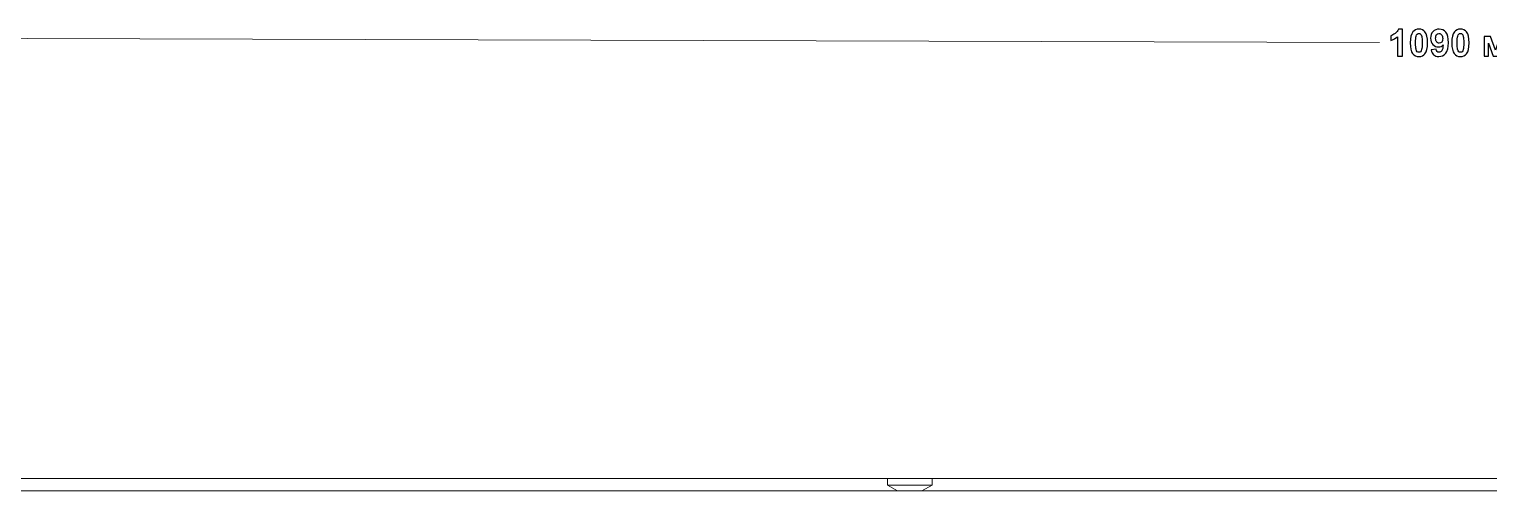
# Model space of a CAD drawing. Header units: centimetres. Extents: x -84 to 84, y -59 to 59.
# Drawn here: x -37.98 to -2.17, y 16.93 to 28.27 of the extents above; entities that cross this region are included whole.
import ezdxf

# ---------------------------------------------------------------- set-up
doc = ezdxf.new("R2010")
doc.units = ezdxf.units.CM
doc.header["$MEASUREMENT"] = 0
doc.layers.add('layer 1', color=7, linetype='Continuous')

msp = doc.modelspace()

# ---------------------------------------------------------------- linework, layer by layer
at = {"layer": 'layer 1', "color": 155, "lineweight": 9}
msp.add_open_spline([(-57.38855, 28.09787), (-57.38855, 28.09787), (-4.8571, 27.93797), (-4.8571, 27.93797)], degree=3, dxfattribs=at)
at = {"layer": 'layer 1', "color": 155}
for points, knots in [([(-4.2893, 27.60713), (-4.2893, 27.60713), (-4.41496, 27.60713), (-4.41496, 27.60713), (-4.41496, 27.60713), (-4.41496, 27.60713), (-4.41496, 28.08256), (-4.41496, 28.08256), (-4.41496, 28.08256), (-4.46082, 28.03945), (-4.51494, 28.0075), (-4.57731, 27.98686), (-4.57731, 27.98686), (-4.57731, 27.98686), (-4.57731, 28.10151), (-4.57731, 28.10151), (-4.57731, 28.10151), (-4.54444, 28.11221), (-4.50882, 28.13254), (-4.47045, 28.16266), (-4.47045, 28.16266), (-4.43193, 28.19262), (-4.40564, 28.22763), (-4.39127, 28.26753), (-4.39127, 28.26753), (-4.39127, 28.26753), (-4.2893, 28.26753), (-4.2893, 28.26753), (-4.2893, 28.26753), (-4.2893, 28.26753), (-4.2893, 27.60713), (-4.2893, 27.60713)], [0, 0, 0, 0, 0.11111111, 0.11111111, 0.11111111, 0.11111111, 0.22222222, 0.22222222, 0.22222222, 0.22222222, 0.33333333, 0.33333333, 0.33333333, 0.33333333, 0.44444444, 0.44444444, 0.44444444, 0.44444444, 0.55555556, 0.55555556, 0.55555556, 0.55555556, 0.66666667, 0.66666667, 0.66666667, 0.66666667, 0.77777778, 0.77777778, 0.77777778, 0.77777778, 1, 1, 1, 1]), ([(-3.88786, 28.26753), (-3.82427, 28.26753), (-3.77459, 28.24475), (-3.73866, 28.1992), (-3.73866, 28.1992), (-3.69601, 28.14539), (-3.67461, 28.05596), (-3.67461, 27.93121), (-3.67461, 27.93121), (-3.67461, 27.80663), (-3.69616, 27.71704), (-3.73912, 27.66262), (-3.73912, 27.66262), (-3.77474, 27.61768), (-3.82427, 27.59521), (-3.88786, 27.59521), (-3.88786, 27.59521), (-3.95176, 27.59521), (-4.00328, 27.61982), (-4.04241, 27.66904), (-4.04241, 27.66904), (-4.08155, 27.71827), (-4.10112, 27.80617), (-4.10112, 27.93244), (-4.10112, 27.93244), (-4.10112, 28.05641), (-4.07956, 28.14569), (-4.03661, 28.20011), (-4.03661, 28.20011), (-4.00099, 28.24506), (-3.95146, 28.26753), (-3.88786, 28.26753)], [0, 0, 0, 0, 0.11111111, 0.11111111, 0.11111111, 0.11111111, 0.22222222, 0.22222222, 0.22222222, 0.22222222, 0.33333333, 0.33333333, 0.33333333, 0.33333333, 0.44444444, 0.44444444, 0.44444444, 0.44444444, 0.55555556, 0.55555556, 0.55555556, 0.55555556, 0.66666667, 0.66666667, 0.66666667, 0.66666667, 0.77777778, 0.77777778, 0.77777778, 0.77777778, 1, 1, 1, 1]), ([(-3.88786, 28.16297), (-3.90284, 28.16297), (-3.9163, 28.15807), (-3.92792, 28.14829), (-3.92792, 28.14829), (-3.93969, 28.13866), (-3.94886, 28.12123), (-3.95528, 28.09601), (-3.95528, 28.09601), (-3.96384, 28.06345), (-3.96812, 28.00841), (-3.96812, 27.93121), (-3.96812, 27.93121), (-3.96812, 27.85386), (-3.9643, 27.80082), (-3.95665, 27.77192), (-3.95665, 27.77192), (-3.94901, 27.74303), (-3.93938, 27.72377), (-3.92776, 27.71414), (-3.92776, 27.71414), (-3.91614, 27.70451), (-3.90284, 27.69977), (-3.88786, 27.69977), (-3.88786, 27.69977), (-3.87288, 27.69977), (-3.85943, 27.70466), (-3.84766, 27.71444), (-3.84766, 27.71444), (-3.83604, 27.72408), (-3.82687, 27.7415), (-3.82045, 27.76673), (-3.82045, 27.76673), (-3.81189, 27.79898), (-3.80761, 27.85386), (-3.80761, 27.93121), (-3.80761, 27.93121), (-3.80761, 28.00841), (-3.81143, 28.06146), (-3.81907, 28.09035), (-3.81907, 28.09035), (-3.82672, 28.11924), (-3.83635, 28.13866), (-3.84796, 28.14829), (-3.84796, 28.14829), (-3.85958, 28.15807), (-3.87288, 28.16297), (-3.88786, 28.16297)], [0, 0, 0, 0, 0.07692308, 0.07692308, 0.07692308, 0.07692308, 0.15384615, 0.15384615, 0.15384615, 0.15384615, 0.23076923, 0.23076923, 0.23076923, 0.23076923, 0.30769231, 0.30769231, 0.30769231, 0.30769231, 0.38461538, 0.38461538, 0.38461538, 0.38461538, 0.46153846, 0.46153846, 0.46153846, 0.46153846, 0.53846154, 0.53846154, 0.53846154, 0.53846154, 0.61538462, 0.61538462, 0.61538462, 0.61538462, 0.69230769, 0.69230769, 0.69230769, 0.69230769, 0.76923077, 0.76923077, 0.76923077, 0.76923077, 0.84615385, 0.84615385, 0.84615385, 0.84615385, 1, 1, 1, 1]), ([(-3.5864, 27.75969), (-3.5864, 27.75969), (-3.46441, 27.77315), (-3.46441, 27.77315), (-3.46441, 27.77315), (-3.46151, 27.74823), (-3.45371, 27.72973), (-3.44133, 27.71781), (-3.44133, 27.71781), (-3.42894, 27.70573), (-3.41243, 27.69977), (-3.3921, 27.69977), (-3.3921, 27.69977), (-3.36627, 27.69977), (-3.34441, 27.71185), (-3.32637, 27.73585), (-3.32637, 27.73585), (-3.30833, 27.75985), (-3.29686, 27.80968), (-3.29182, 27.88505), (-3.29182, 27.88505), (-3.32346, 27.84836), (-3.3629, 27.83001), (-3.41045, 27.83001), (-3.41045, 27.83001), (-3.46196, 27.83001), (-3.5066, 27.84989), (-3.54406, 27.88979), (-3.54406, 27.88979), (-3.58151, 27.92969), (-3.60016, 27.98151), (-3.60016, 28.04541), (-3.60016, 28.04541), (-3.60016, 28.11206), (-3.58044, 28.16572), (-3.54085, 28.20638), (-3.54085, 28.20638), (-3.50125, 28.2472), (-3.4508, 28.26753), (-3.38966, 28.26753), (-3.38966, 28.26753), (-3.32316, 28.26753), (-3.26843, 28.24169), (-3.22578, 28.19018), (-3.22578, 28.19018), (-3.18313, 28.13851), (-3.16173, 28.05366), (-3.16173, 27.93534), (-3.16173, 27.93534), (-3.16173, 27.81519), (-3.18389, 27.72836), (-3.22823, 27.67516), (-3.22823, 27.67516), (-3.27256, 27.62181), (-3.33034, 27.59521), (-3.40158, 27.59521), (-3.40158, 27.59521), (-3.45279, 27.59521), (-3.49407, 27.60896), (-3.52571, 27.63648), (-3.52571, 27.63648), (-3.5572, 27.66384), (-3.57753, 27.70497), (-3.5864, 27.75969)], [0, 0, 0, 0, 0.05882353, 0.05882353, 0.05882353, 0.05882353, 0.11764706, 0.11764706, 0.11764706, 0.11764706, 0.17647059, 0.17647059, 0.17647059, 0.17647059, 0.23529412, 0.23529412, 0.23529412, 0.23529412, 0.29411765, 0.29411765, 0.29411765, 0.29411765, 0.35294118, 0.35294118, 0.35294118, 0.35294118, 0.41176471, 0.41176471, 0.41176471, 0.41176471, 0.47058824, 0.47058824, 0.47058824, 0.47058824, 0.52941176, 0.52941176, 0.52941176, 0.52941176, 0.58823529, 0.58823529, 0.58823529, 0.58823529, 0.64705882, 0.64705882, 0.64705882, 0.64705882, 0.70588235, 0.70588235, 0.70588235, 0.70588235, 0.76470588, 0.76470588, 0.76470588, 0.76470588, 0.82352941, 0.82352941, 0.82352941, 0.82352941, 0.88235294, 0.88235294, 0.88235294, 0.88235294, 1, 1, 1, 1]), ([(-3.30298, 28.03517), (-3.30298, 28.07568), (-3.3123, 28.10717), (-3.33095, 28.12949), (-3.33095, 28.12949), (-3.34945, 28.15181), (-3.37101, 28.16297), (-3.39547, 28.16297), (-3.39547, 28.16297), (-3.4187, 28.16297), (-3.43796, 28.15379), (-3.45325, 28.13545), (-3.45325, 28.13545), (-3.46869, 28.1171), (-3.47633, 28.08714), (-3.47633, 28.04556), (-3.47633, 28.04556), (-3.47633, 28.00322), (-3.46793, 27.97218), (-3.45126, 27.95231), (-3.45126, 27.95231), (-3.4346, 27.93259), (-3.41381, 27.92265), (-3.38874, 27.92265), (-3.38874, 27.92265), (-3.36459, 27.92265), (-3.34425, 27.93213), (-3.32774, 27.95124), (-3.32774, 27.95124), (-3.31123, 27.97035), (-3.30298, 27.99832), (-3.30298, 28.03517)], [0, 0, 0, 0, 0.11111111, 0.11111111, 0.11111111, 0.11111111, 0.22222222, 0.22222222, 0.22222222, 0.22222222, 0.33333333, 0.33333333, 0.33333333, 0.33333333, 0.44444444, 0.44444444, 0.44444444, 0.44444444, 0.55555556, 0.55555556, 0.55555556, 0.55555556, 0.66666667, 0.66666667, 0.66666667, 0.66666667, 0.77777778, 0.77777778, 0.77777778, 0.77777778, 1, 1, 1, 1]), ([(-2.8676, 28.26753), (-2.80401, 28.26753), (-2.75433, 28.24475), (-2.7184, 28.1992), (-2.7184, 28.1992), (-2.67575, 28.14539), (-2.65435, 28.05596), (-2.65435, 27.93121), (-2.65435, 27.93121), (-2.65435, 27.80663), (-2.6759, 27.71704), (-2.71886, 27.66262), (-2.71886, 27.66262), (-2.75448, 27.61768), (-2.80401, 27.59521), (-2.8676, 27.59521), (-2.8676, 27.59521), (-2.9315, 27.59521), (-2.98302, 27.61982), (-3.02215, 27.66904), (-3.02215, 27.66904), (-3.06129, 27.71827), (-3.08086, 27.80617), (-3.08086, 27.93244), (-3.08086, 27.93244), (-3.08086, 28.05641), (-3.0593, 28.14569), (-3.01635, 28.20011), (-3.01635, 28.20011), (-2.98073, 28.24506), (-2.9312, 28.26753), (-2.8676, 28.26753)], [0, 0, 0, 0, 0.11111111, 0.11111111, 0.11111111, 0.11111111, 0.22222222, 0.22222222, 0.22222222, 0.22222222, 0.33333333, 0.33333333, 0.33333333, 0.33333333, 0.44444444, 0.44444444, 0.44444444, 0.44444444, 0.55555556, 0.55555556, 0.55555556, 0.55555556, 0.66666667, 0.66666667, 0.66666667, 0.66666667, 0.77777778, 0.77777778, 0.77777778, 0.77777778, 1, 1, 1, 1]), ([(-2.8676, 28.16297), (-2.88258, 28.16297), (-2.89604, 28.15807), (-2.90766, 28.14829), (-2.90766, 28.14829), (-2.91943, 28.13866), (-2.9286, 28.12123), (-2.93502, 28.09601), (-2.93502, 28.09601), (-2.94358, 28.06345), (-2.94786, 28.00841), (-2.94786, 27.93121), (-2.94786, 27.93121), (-2.94786, 27.85386), (-2.94404, 27.80082), (-2.93639, 27.77192), (-2.93639, 27.77192), (-2.92875, 27.74303), (-2.91912, 27.72377), (-2.9075, 27.71414), (-2.9075, 27.71414), (-2.89588, 27.70451), (-2.88258, 27.69977), (-2.8676, 27.69977), (-2.8676, 27.69977), (-2.85262, 27.69977), (-2.83917, 27.70466), (-2.8274, 27.71444), (-2.8274, 27.71444), (-2.81578, 27.72408), (-2.80661, 27.7415), (-2.80019, 27.76673), (-2.80019, 27.76673), (-2.79163, 27.79898), (-2.78735, 27.85386), (-2.78735, 27.93121), (-2.78735, 27.93121), (-2.78735, 28.00841), (-2.79117, 28.06146), (-2.79881, 28.09035), (-2.79881, 28.09035), (-2.80646, 28.11924), (-2.81609, 28.13866), (-2.8277, 28.14829), (-2.8277, 28.14829), (-2.83932, 28.15807), (-2.85262, 28.16297), (-2.8676, 28.16297)], [0, 0, 0, 0, 0.07692308, 0.07692308, 0.07692308, 0.07692308, 0.15384615, 0.15384615, 0.15384615, 0.15384615, 0.23076923, 0.23076923, 0.23076923, 0.23076923, 0.30769231, 0.30769231, 0.30769231, 0.30769231, 0.38461538, 0.38461538, 0.38461538, 0.38461538, 0.46153846, 0.46153846, 0.46153846, 0.46153846, 0.53846154, 0.53846154, 0.53846154, 0.53846154, 0.61538462, 0.61538462, 0.61538462, 0.61538462, 0.69230769, 0.69230769, 0.69230769, 0.69230769, 0.76923077, 0.76923077, 0.76923077, 0.76923077, 0.84615385, 0.84615385, 0.84615385, 0.84615385, 1, 1, 1, 1]), ([(-2.28471, 28.08317), (-2.28471, 28.08317), (-2.12787, 28.08317), (-2.12787, 28.08317), (-2.12787, 28.08317), (-2.12787, 28.08317), (-2.01092, 27.75144), (-2.01092, 27.75144), (-2.01092, 27.75144), (-2.01092, 27.75144), (-1.89199, 28.08317), (-1.89199, 28.08317), (-1.89199, 28.08317), (-1.89199, 28.08317), (-1.73621, 28.08317), (-1.73621, 28.08317), (-1.73621, 28.08317), (-1.73621, 28.08317), (-1.73621, 27.60713), (-1.73621, 27.60713), (-1.73621, 27.60713), (-1.73621, 27.60713), (-1.84353, 27.60713), (-1.84353, 27.60713), (-1.84353, 27.60713), (-1.84353, 27.60713), (-1.84353, 27.92051), (-1.84353, 27.92051), (-1.84353, 27.92051), (-1.84353, 27.92051), (-1.95879, 27.60713), (-1.95879, 27.60713), (-1.95879, 27.60713), (-1.95879, 27.60713), (-2.06687, 27.60713), (-2.06687, 27.60713), (-2.06687, 27.60713), (-2.06687, 27.60713), (-2.1774, 27.92051), (-2.1774, 27.92051), (-2.1774, 27.92051), (-2.1774, 27.92051), (-2.1774, 27.60713), (-2.1774, 27.60713), (-2.1774, 27.60713), (-2.1774, 27.60713), (-2.28471, 27.60713), (-2.28471, 27.60713), (-2.28471, 27.60713), (-2.28471, 27.60713), (-2.28471, 28.08317), (-2.28471, 28.08317)], [0, 0, 0, 0, 0.07142857, 0.07142857, 0.07142857, 0.07142857, 0.14285714, 0.14285714, 0.14285714, 0.14285714, 0.21428571, 0.21428571, 0.21428571, 0.21428571, 0.28571429, 0.28571429, 0.28571429, 0.28571429, 0.35714286, 0.35714286, 0.35714286, 0.35714286, 0.42857143, 0.42857143, 0.42857143, 0.42857143, 0.5, 0.5, 0.5, 0.5, 0.57142857, 0.57142857, 0.57142857, 0.57142857, 0.64285714, 0.64285714, 0.64285714, 0.64285714, 0.71428571, 0.71428571, 0.71428571, 0.71428571, 0.78571429, 0.78571429, 0.78571429, 0.78571429, 0.85714286, 0.85714286, 0.85714286, 0.85714286, 1, 1, 1, 1])]:
    msp.add_open_spline(points, degree=3, knots=knots, dxfattribs=at)
at = {"layer": 'layer 1', "color": 254, "lineweight": 20}
msp.add_open_spline([(-57.22765, 17.22703), (-57.22765, 17.22703), (51.47238, 17.22703), (51.47238, 17.22703), (51.47238, 17.22703), (51.55488, 17.22703), (51.62236, 17.15954), (51.62236, 17.07704), (51.62236, 17.07704), (51.62236, 17.07704), (51.62236, 17.07702), (51.62236, 17.07702), (51.62236, 17.07702), (51.62236, 16.99452), (51.55488, 16.92703), (51.47238, 16.92703), (51.47238, 16.92703), (51.47238, 16.92703), (-57.22765, 16.92703), (-57.22765, 16.92703), (-57.22765, 16.92703), (-57.31015, 16.92703), (-57.37763, 16.99452), (-57.37763, 17.07702), (-57.37763, 17.07702), (-57.37763, 17.07702), (-57.37763, 17.07704), (-57.37763, 17.07704), (-57.37763, 17.07704), (-57.37763, 17.15954), (-57.31015, 17.22703), (-57.22765, 17.22703)], degree=3, knots=[0, 0, 0, 0, 0.11111111, 0.11111111, 0.11111111, 0.11111111, 0.22222222, 0.22222222, 0.22222222, 0.22222222, 0.33333333, 0.33333333, 0.33333333, 0.33333333, 0.44444444, 0.44444444, 0.44444444, 0.44444444, 0.55555556, 0.55555556, 0.55555556, 0.55555556, 0.66666667, 0.66666667, 0.66666667, 0.66666667, 0.77777778, 0.77777778, 0.77777778, 0.77777778, 1, 1, 1, 1], dxfattribs=at)
at = {"layer": 'layer 1', "color": 253, "lineweight": 20}
msp.add_open_spline([(-16.9277, 17.22703), (-16.9277, 17.22703), (-15.8277, 17.22703), (-15.8277, 17.22703), (-15.8277, 17.22703), (-15.8277, 17.22703), (-15.8277, 17.06703), (-15.8277, 17.06703), (-15.8277, 17.06703), (-15.8277, 17.06703), (-16.9277, 17.06703), (-16.9277, 17.06703), (-16.9277, 17.06703), (-16.9277, 17.06703), (-16.9277, 17.22703), (-16.9277, 17.22703)], degree=3, knots=[0, 0, 0, 0, 0.2, 0.2, 0.2, 0.2, 0.4, 0.4, 0.4, 0.4, 0.6, 0.6, 0.6, 0.6, 1, 1, 1, 1], dxfattribs=at)
at = {"layer": 'layer 1', "color": 250, "lineweight": 20}
for points in [[(-16.67771, 16.9261), (-16.67771, 16.9261), (-16.9277, 17.06694), (-16.9277, 17.06694)], [(-16.0777, 16.9261), (-16.0777, 16.9261), (-15.8277, 17.06827), (-15.8277, 17.06827)]]:
    msp.add_open_spline(points, degree=3, dxfattribs=at)

doc.saveas('drawing.dxf')
